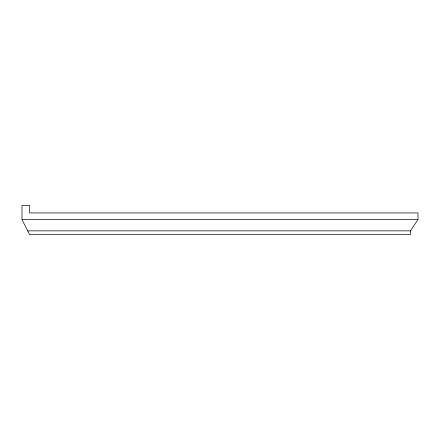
<?xml version="1.0" encoding="UTF-8"?>
<svg xmlns="http://www.w3.org/2000/svg" width="440" height="440" viewBox="0 0 440 440"><rect width="100%" height="100%" fill="white"/><g stroke="black" fill="none" stroke-linecap="round" stroke-linejoin="round"><path stroke-width="0.66" d="M410.443 230.863L418 219.527L418 212.916L29.557 212.916L29.557 205.359L22 205.359L22 219.527L29.557 234.641L410.443 234.641L410.443 230.863L27.671 230.863M22 219.527L418 219.527"/></g></svg>
